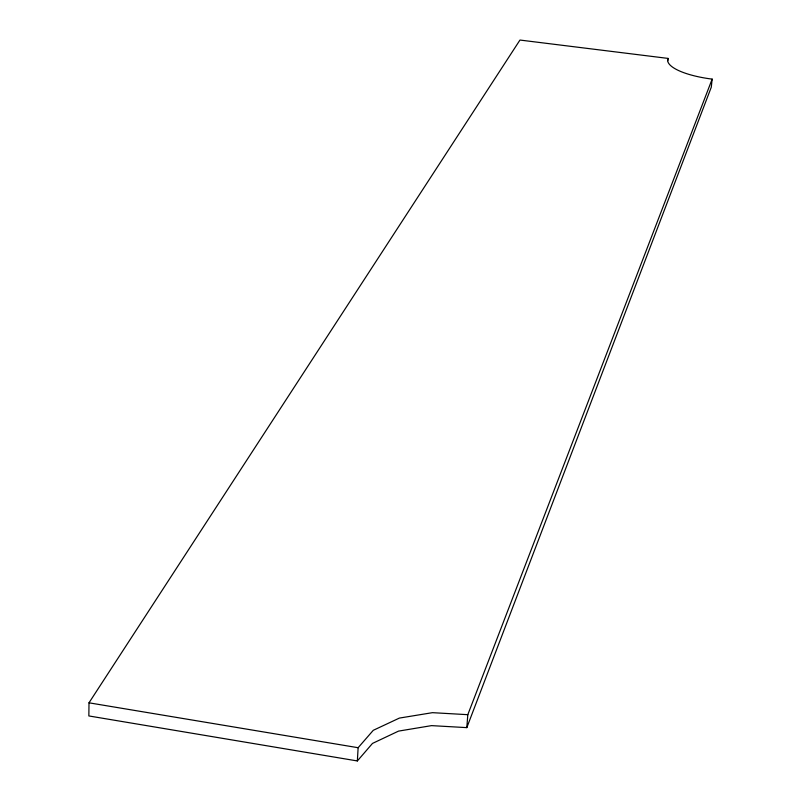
<?xml version="1.0" encoding="UTF-8"?>
<svg xmlns="http://www.w3.org/2000/svg" width="801" height="801" viewBox="0 0 801 801"><rect width="100%" height="100%" fill="white"/><g stroke="black" fill="none" stroke-linecap="round" stroke-linejoin="round"><path stroke-width="1.2" d="M89.001 702.817L88.851 715.944L357.356 760.95L372.485 743.418L398.528 731.113L431.529 725.626L466.813 727.628L711.278 87.209L712.149 79.109A50.343 14.808 5.7 0 1 668.074 58.413L519.959 40.05L89.001 702.817L358.127 747.713L373.286 730.302L399.379 718.086L432.45 712.67L467.804 714.682L712.149 79.109M357.356 760.95L358.127 747.713M466.813 727.628L467.804 714.682M667.844 60.686L668.074 58.413"/></g></svg>
